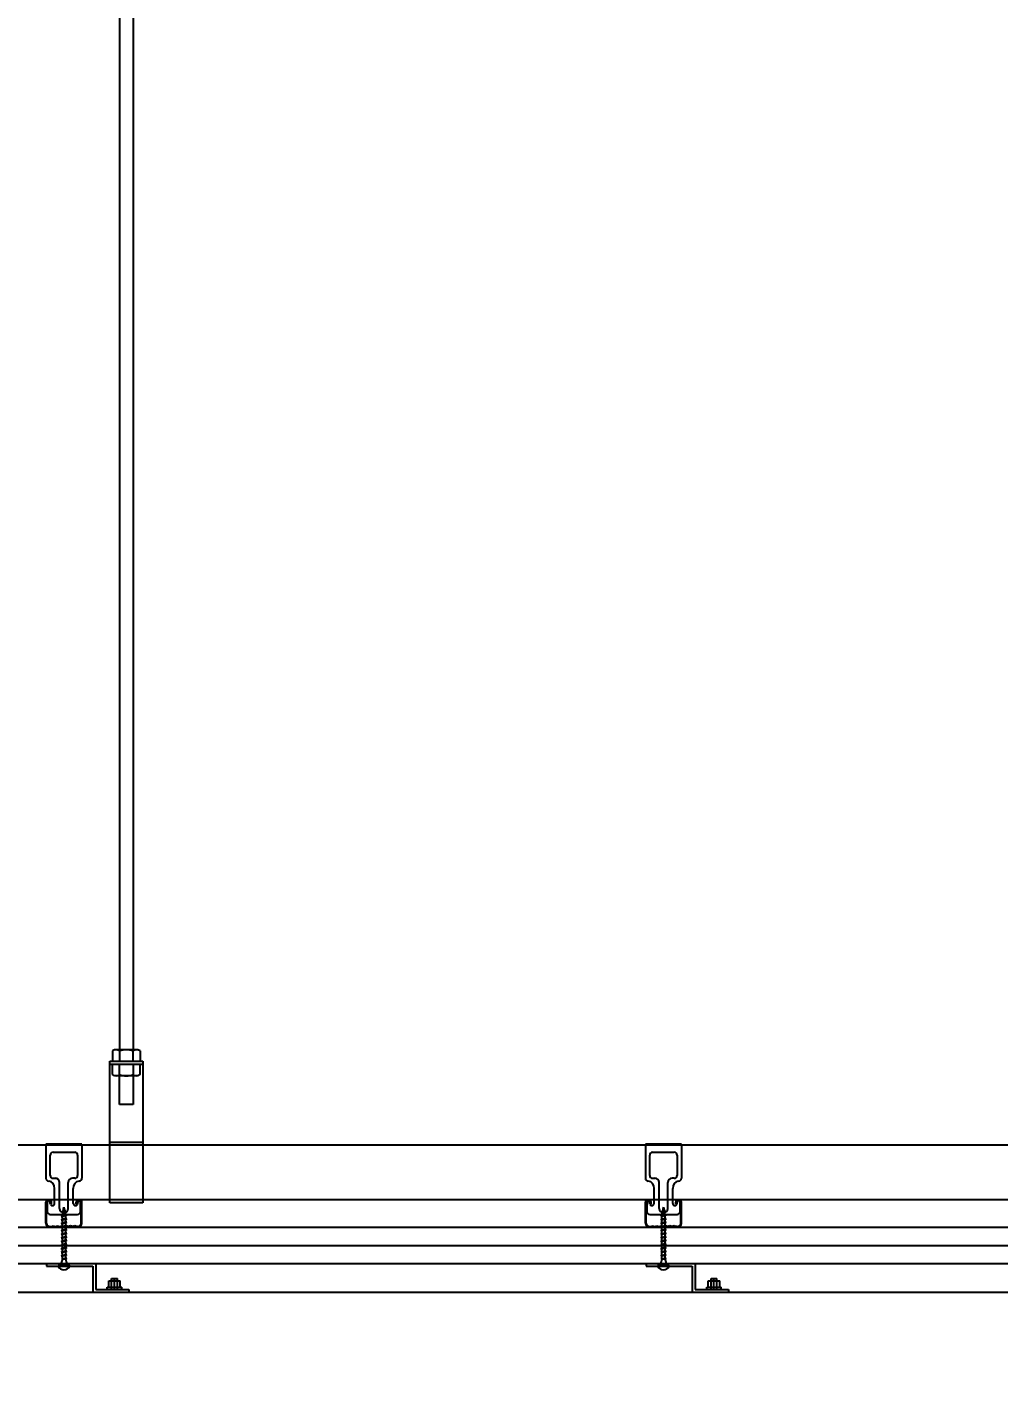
# Model space of a CAD drawing. Header units: millimetres. Extents: x -67913 to 128525, y -54442 to 63422.
# Drawn here: x -39532 to -38860, y -45578 to -44634 of the extents above; entities that cross this region are included whole.
import ezdxf
from ezdxf import colors
from ezdxf.entities.mleader import LeaderData, LeaderLine
from ezdxf.math import Vec2, Vec3

# ---------------------------------------------------------------- set-up
doc = ezdxf.new("R2010")
doc.units = ezdxf.units.MM
doc.header["$LTSCALE"] = 500
for name, color, linetype in [('190Moji5', 8, 'Continuous'), ('220Kabe9', 7, 'Continuous'), ('350Kigu', 4, 'Continuous'), ('寸法', 4, 'Continuous'), ('詳細5', 6, 'Continuous')]:
    doc.layers.add(name, color=color, linetype=linetype)
doc.styles.add('Annotative', font='simplex.shx', dxfattribs={"width": 0.7, "bigfont": 'extfont2.shx'})

msp = doc.modelspace()

# ---------------------------------------------------------------- linework, layer by layer
at = {"layer": '220Kabe9', "color": 6}
for p, q in [((-40464.9714, -45465.1659), (-37702.4714, -45465.1659)), ((-40464.9714, -45477.6659), (-37689.9714, -45477.6659))]:
    msp.add_line(p, q, dxfattribs=at)
at = {"layer": '220Kabe9'}
msp.add_line((-40464.9714, -45490.1659), (-37689.9714, -45490.1659), dxfattribs=at)
at = {"layer": '350Kigu'}
msp.add_line((-40444.9714, -45510.1659), (-37689.9714, -45510.1659), dxfattribs=at)
at = {"layer": '寸法'}
for p, q in [((-39518.9717, -45490.1662), (-39484.9717, -45490.1662)), ((-39518.9717, -45490.1662), (-39518.9717, -45492.1662)), ((-39518.9717, -45490.1662), (-39518.9717, -45492.1662)), ((-39518.9717, -45492.1662), (-39486.9717, -45492.1662)), ((-39486.9717, -45492.1662), (-39486.9717, -45510.1662)), ((-39484.9717, -45490.1662), (-39484.9717, -45508.1662)), ((-39103.9717, -45490.1662), (-39069.9717, -45490.1662)), ((-39103.9717, -45490.1662), (-39103.9717, -45492.1662)), ((-39103.9717, -45490.1662), (-39103.9717, -45492.1662)), ((-39103.9717, -45492.1662), (-39071.9717, -45492.1662)), ((-39071.9717, -45492.1662), (-39071.9717, -45510.1662)), ((-39069.9717, -45490.1662), (-39069.9717, -45508.1662)), ((-39476.9717, -45506.6662), (-39466.9717, -45506.6662)), ((-39476.9717, -45508.1662), (-39476.9717, -45506.6662)), ((-39475.9717, -45502.1662), (-39467.9717, -45502.1662)), ((-39475.9717, -45506.6662), (-39475.9717, -45502.1662)), ((-39473.9717, -45508.1662), (-39473.9717, -45500.602)), ((-39473.9717, -45500.602), (-39469.9717, -45500.602)), ((-39471.9717, -45508.1662), (-39471.9717, -45500.602)), ((-39469.9717, -45508.1662), (-39469.9717, -45500.602)), ((-39467.9717, -45506.6662), (-39467.9717, -45502.1662)), ((-39466.9717, -45508.1662), (-39466.9717, -45506.6662)), ((-39061.9717, -45506.6662), (-39051.9717, -45506.6662)), ((-39061.9717, -45508.1662), (-39061.9717, -45506.6662)), ((-39060.9717, -45502.1662), (-39052.9717, -45502.1662)), ((-39060.9717, -45506.6662), (-39060.9717, -45502.1662)), ((-39058.9717, -45508.1662), (-39058.9717, -45500.602)), ((-39058.9717, -45500.602), (-39054.9717, -45500.602)), ((-39056.9717, -45508.1662), (-39056.9717, -45500.602)), ((-39054.9717, -45508.1662), (-39054.9717, -45500.602)), ((-39052.9717, -45506.6662), (-39052.9717, -45502.1662)), ((-39051.9717, -45508.1662), (-39051.9717, -45506.6662)), ((-39486.9717, -45510.1662), (-39461.9717, -45510.1662)), ((-39484.9717, -45508.1662), (-39461.9717, -45508.1662)), ((-39461.9717, -45508.1662), (-39461.9717, -45510.1662)), ((-39071.9717, -45510.1662), (-39046.9717, -45510.1662)), ((-39069.9717, -45508.1662), (-39046.9717, -45508.1662)), ((-39046.9717, -45508.1662), (-39046.9717, -45510.1662))]:
    msp.add_line(p, q, dxfattribs=at)
at = {"layer": '詳細5', "linetype": 'Continuous'}
for p, q in [((-39468.5696, -43860.1666), (-39468.5696, -45342.1659)), ((-39459.0696, -43860.1666), (-39459.0696, -45342.1659)), ((-39471.8863, -45342.1659), (-39473.2979, -45342.9809)), ((-39473.2979, -45342.9809), (-39473.2979, -45350.1659)), ((-39455.7095, -45342.1659), (-39471.8863, -45342.1659)), ((-39468.5479, -45342.9809), (-39468.5479, -45350.1659)), ((-39459.0479, -45350.1659), (-39459.0479, -45342.9809)), ((-39454.2979, -45342.9809), (-39455.7095, -45342.1659)), ((-39454.2979, -45342.9809), (-39454.2979, -45350.1659)), ((-39475.2979, -45448.1659), (-39475.2979, -45350.1659)), ((-39475.2979, -45350.1659), (-39452.2979, -45350.1659)), ((-39475.2979, -45352.1659), (-39452.2979, -45352.1659)), ((-39473.2979, -45359.3509), (-39473.2979, -45352.1659)), ((-39468.5479, -45359.3509), (-39468.5479, -45352.1659)), ((-39459.0479, -45352.1659), (-39459.0479, -45359.3509)), ((-39454.2979, -45359.3509), (-39454.2979, -45352.1659)), ((-39452.2979, -45350.1659), (-39452.2979, -45448.1659)), ((-39471.8863, -45360.1659), (-39473.2979, -45359.3509)), ((-39455.7095, -45360.1659), (-39471.8863, -45360.1659)), ((-39468.5479, -45380.1659), (-39468.5479, -45360.1659)), ((-39459.0479, -45360.1659), (-39459.0479, -45380.1659)), ((-39454.2979, -45359.3509), (-39455.7095, -45360.1659)), ((-39459.0479, -45380.1659), (-39468.5479, -45380.1659)), ((-37714.9714, -45408.1659), (-40464.9717, -45408.1659)), ((-39494.4717, -45407.5662), (-39519.4717, -45407.5662)), ((-39519.4717, -45407.5662), (-39519.4717, -45431.1662)), ((-39514.4717, -45413.1662), (-39499.4717, -45413.1662)), ((-39494.4717, -45407.5662), (-39494.4717, -45431.1662)), ((-39475.2979, -45406.2033), (-39452.2979, -45406.2033)), ((-39079.4717, -45407.5662), (-39104.4717, -45407.5662)), ((-39104.4717, -45407.5662), (-39104.4717, -45431.1662)), ((-39099.4717, -45413.1662), (-39084.4717, -45413.1662)), ((-39079.4717, -45407.5662), (-39079.4717, -45431.1662)), ((-39516.4717, -45429.1662), (-39516.4717, -45415.1662)), ((-39497.4717, -45415.1662), (-39497.4717, -45429.1662)), ((-39101.4717, -45429.1662), (-39101.4717, -45415.1662)), ((-39082.4717, -45415.1662), (-39082.4717, -45429.1662)), ((-39514.4717, -45431.1662), (-39512.6606, -45431.1662)), ((-39499.4717, -45431.1662), (-39500.9717, -45431.1662)), ((-39099.4717, -45431.1662), (-39097.6606, -45431.1662)), ((-39084.4717, -45431.1662), (-39085.9717, -45431.1662)), ((-39513.4717, -45448.6812), (-39513.4717, -45438.1662)), ((-39509.9717, -45452.0603), (-39509.9717, -45434.1662)), ((-39503.9717, -45452.0603), (-39503.9717, -45434.1662)), ((-39500.4717, -45448.5443), (-39500.4717, -45438.1662)), ((-39098.4717, -45448.6812), (-39098.4717, -45438.1662)), ((-39094.9717, -45452.0603), (-39094.9717, -45434.1662)), ((-39088.9717, -45452.0603), (-39088.9717, -45434.1662)), ((-39085.4717, -45448.5443), (-39085.4717, -45438.1662)), ((-37714.953, -45446.1659), (-40464.9717, -45446.1659)), ((-39519.4717, -45462.1662), (-39519.4717, -45447.6662)), ((-39518.9717, -45462.1662), (-39518.9717, -45447.6662)), ((-39518.4717, -45446.8002), (-39518.4717, -45454.2662)), ((-39517.9717, -45446.6662), (-39516.9717, -45446.6662)), ((-39516.3534, -45449.2576), (-39516.7431, -45447.3093)), ((-39515.9717, -45447.6662), (-39515.9717, -45449.1662)), ((-39515.9717, -45449.1662), (-39515.4717, -45449.1662)), ((-39515.4717, -45449.1662), (-39515.4717, -45447.6662)), ((-39498.4717, -45449.1662), (-39498.4717, -45447.6662)), ((-39497.9717, -45449.1662), (-39498.4717, -45449.1662)), ((-39497.9717, -45447.6662), (-39497.9717, -45449.1662)), ((-39497.59, -45449.2576), (-39497.2003, -45447.3093)), ((-39495.9717, -45446.6662), (-39496.9717, -45446.6662)), ((-39495.4717, -45454.2662), (-39495.4717, -45446.698)), ((-39494.9717, -45462.1662), (-39494.9717, -45447.6662)), ((-39494.4717, -45462.1662), (-39494.4717, -45447.6662)), ((-39452.2979, -45448.1659), (-39475.2979, -45448.1659)), ((-39104.4717, -45462.1662), (-39104.4717, -45447.6662)), ((-39103.9717, -45462.1662), (-39103.9717, -45447.6662)), ((-39103.4717, -45446.8002), (-39103.4717, -45454.2662)), ((-39102.9717, -45446.6662), (-39101.9717, -45446.6662)), ((-39101.3534, -45449.2576), (-39101.7431, -45447.3093)), ((-39100.9717, -45447.6662), (-39100.9717, -45449.1662)), ((-39100.9717, -45449.1662), (-39100.4717, -45449.1662)), ((-39100.4717, -45449.1662), (-39100.4717, -45447.6662)), ((-39083.4717, -45449.1662), (-39083.4717, -45447.6662)), ((-39082.9717, -45449.1662), (-39083.4717, -45449.1662)), ((-39082.9717, -45447.6662), (-39082.9717, -45449.1662)), ((-39082.59, -45449.2576), (-39082.2003, -45447.3093)), ((-39080.9717, -45446.6662), (-39081.9717, -45446.6662)), ((-39080.4717, -45454.2662), (-39080.4717, -45446.698)), ((-39079.9717, -45462.1662), (-39079.9717, -45447.6662)), ((-39079.4717, -45462.1662), (-39079.4717, -45447.6662)), ((-39516.4717, -45456.2662), (-39497.4717, -45456.2662)), ((-39101.4717, -45456.2662), (-39082.4717, -45456.2662)), ((-39516.4717, -45464.6662), (-39515.4717, -45464.6662)), ((-39516.4717, -45465.1662), (-39515.4717, -45465.1662)), ((-39515.4717, -45464.6662), (-39514.4717, -45464.1662)), ((-39515.4717, -45465.1662), (-39514.4717, -45464.6662)), ((-39514.4717, -45464.1662), (-39512.9717, -45464.6662)), ((-39514.4717, -45464.6662), (-39512.9717, -45465.1662)), ((-39512.9717, -45464.6662), (-39511.4717, -45464.1662)), ((-39512.9717, -45465.1662), (-39511.4717, -45464.6662)), ((-39511.4717, -45464.1662), (-39509.9717, -45464.6662)), ((-39511.4717, -45464.6662), (-39509.9717, -45465.1662)), ((-39509.9717, -45464.6662), (-39508.4717, -45464.1662)), ((-39509.9717, -45465.1662), (-39508.4717, -45464.6662)), ((-39508.4717, -45464.1662), (-39506.9717, -45464.6662)), ((-39508.4717, -45464.6662), (-39506.9717, -45465.1662)), ((-39505.4717, -45464.1662), (-39506.9717, -45464.6662)), ((-39505.4717, -45464.6662), (-39506.9717, -45465.1662)), ((-39503.9717, -45464.6662), (-39505.4717, -45464.1662)), ((-39503.9717, -45465.1662), (-39505.4717, -45464.6662)), ((-39502.4717, -45464.1662), (-39503.9717, -45464.6662)), ((-39502.4717, -45464.6662), (-39503.9717, -45465.1662)), ((-39500.9717, -45464.6662), (-39502.4717, -45464.1662)), ((-39500.9717, -45465.1662), (-39502.4717, -45464.6662)), ((-39499.4717, -45464.1662), (-39500.9717, -45464.6662)), ((-39499.4717, -45464.6662), (-39500.9717, -45465.1662)), ((-39498.4717, -45464.6662), (-39499.4717, -45464.1662)), ((-39498.4717, -45465.1662), (-39499.4717, -45464.6662)), ((-39497.4717, -45464.6662), (-39498.4717, -45464.6662)), ((-39497.4717, -45465.1662), (-39498.4717, -45465.1662)), ((-39101.4717, -45464.6662), (-39100.4717, -45464.6662)), ((-39101.4717, -45465.1662), (-39100.4717, -45465.1662)), ((-39100.4717, -45464.6662), (-39099.4717, -45464.1662)), ((-39100.4717, -45465.1662), (-39099.4717, -45464.6662)), ((-39099.4717, -45464.1662), (-39097.9717, -45464.6662)), ((-39099.4717, -45464.6662), (-39097.9717, -45465.1662)), ((-39097.9717, -45464.6662), (-39096.4717, -45464.1662)), ((-39097.9717, -45465.1662), (-39096.4717, -45464.6662)), ((-39096.4717, -45464.1662), (-39094.9717, -45464.6662)), ((-39096.4717, -45464.6662), (-39094.9717, -45465.1662)), ((-39094.9717, -45464.6662), (-39093.4717, -45464.1662)), ((-39094.9717, -45465.1662), (-39093.4717, -45464.6662)), ((-39093.4717, -45464.1662), (-39091.9717, -45464.6662)), ((-39093.4717, -45464.6662), (-39091.9717, -45465.1662)), ((-39090.4717, -45464.1662), (-39091.9717, -45464.6662)), ((-39090.4717, -45464.6662), (-39091.9717, -45465.1662)), ((-39088.9717, -45464.6662), (-39090.4717, -45464.1662)), ((-39088.9717, -45465.1662), (-39090.4717, -45464.6662)), ((-39087.4717, -45464.1662), (-39088.9717, -45464.6662)), ((-39087.4717, -45464.6662), (-39088.9717, -45465.1662)), ((-39085.9717, -45464.6662), (-39087.4717, -45464.1662)), ((-39085.9717, -45465.1662), (-39087.4717, -45464.6662)), ((-39084.4717, -45464.1662), (-39085.9717, -45464.6662)), ((-39084.4717, -45464.6662), (-39085.9717, -45465.1662)), ((-39083.4717, -45464.6662), (-39084.4717, -45464.1662)), ((-39083.4717, -45465.1662), (-39084.4717, -45464.6662)), ((-39082.4717, -45464.6662), (-39083.4717, -45464.6662)), ((-39082.4717, -45465.1662), (-39083.4717, -45465.1662))]:
    msp.add_line(p, q, dxfattribs=at)
at = {"layer": '詳細5'}
for p, q in [((-39505.0717, -45456.6662), (-39508.8717, -45457.6662)), ((-39508.8717, -45457.6662), (-39507.9717, -45457.1662)), ((-39508.8717, -45457.6662), (-39507.9717, -45457.6879)), ((-39505.0717, -45459.1662), (-39508.8717, -45460.1662)), ((-39508.8717, -45460.1662), (-39507.9717, -45459.6709)), ((-39507.9717, -45460.1879), (-39508.8717, -45460.1662)), ((-39505.6186, -45453.8102), (-39508.4489, -45454.555)), ((-39508.4489, -45454.555), (-39507.4496, -45454.0335)), ((-39507.5397, -45454.5742), (-39508.4489, -45454.555)), ((-39506.9717, -45451.1662), (-39507.9717, -45457.1662)), ((-39507.9717, -45457.1662), (-39507.5397, -45454.5742)), ((-39506.055, -45456.6665), (-39507.9717, -45457.1709)), ((-39505.9893, -45457.1662), (-39507.9717, -45457.6879)), ((-39507.9717, -45459.6709), (-39507.9717, -45457.6879)), ((-39506.4456, -45459.2693), (-39507.9717, -45459.6709)), ((-39505.9717, -45459.6616), (-39507.9717, -45460.1879)), ((-39507.9717, -45462.1709), (-39507.9717, -45460.1879)), ((-39506.4514, -45454.2878), (-39507.5397, -45454.5742)), ((-39507.4496, -45454.0335), (-39506.9717, -45451.1662)), ((-39506.534, -45453.7925), (-39507.4496, -45454.0335)), ((-39506.9717, -45451.1662), (-39506.534, -45453.7925)), ((-39505.6186, -45453.8102), (-39506.534, -45453.7925)), ((-39506.4514, -45454.2878), (-39505.6186, -45453.8102)), ((-39506.4514, -45454.2878), (-39506.055, -45456.6665)), ((-39505.1396, -45456.6841), (-39506.055, -45456.6665)), ((-39505.1396, -45456.6841), (-39505.9893, -45457.1662)), ((-39505.9717, -45457.1662), (-39505.9717, -45459.1446)), ((-39505.0717, -45459.1662), (-39505.9717, -45459.1446)), ((-39505.9717, -45459.6616), (-39505.0717, -45459.1662)), ((-39505.9717, -45459.6616), (-39505.9717, -45461.6446)), ((-39090.0717, -45456.6662), (-39093.8717, -45457.6662)), ((-39093.8717, -45457.6662), (-39092.9717, -45457.1662)), ((-39093.8717, -45457.6662), (-39092.9717, -45457.6879)), ((-39090.0717, -45459.1662), (-39093.8717, -45460.1662)), ((-39093.8717, -45460.1662), (-39092.9717, -45459.6709)), ((-39092.9717, -45460.1879), (-39093.8717, -45460.1662)), ((-39090.6186, -45453.8102), (-39093.4489, -45454.555)), ((-39093.4489, -45454.555), (-39092.4496, -45454.0335)), ((-39092.5397, -45454.5742), (-39093.4489, -45454.555)), ((-39091.9717, -45451.1662), (-39092.9717, -45457.1662)), ((-39092.9717, -45457.1662), (-39092.5397, -45454.5742)), ((-39091.055, -45456.6665), (-39092.9717, -45457.1709)), ((-39090.9893, -45457.1662), (-39092.9717, -45457.6879)), ((-39092.9717, -45459.6709), (-39092.9717, -45457.6879)), ((-39091.4456, -45459.2693), (-39092.9717, -45459.6709)), ((-39090.9717, -45459.6616), (-39092.9717, -45460.1879)), ((-39092.9717, -45462.1709), (-39092.9717, -45460.1879)), ((-39091.4514, -45454.2878), (-39092.5397, -45454.5742)), ((-39092.4496, -45454.0335), (-39091.9717, -45451.1662)), ((-39091.534, -45453.7925), (-39092.4496, -45454.0335)), ((-39091.9717, -45451.1662), (-39091.534, -45453.7925)), ((-39090.6186, -45453.8102), (-39091.534, -45453.7925)), ((-39091.4514, -45454.2878), (-39090.6186, -45453.8102)), ((-39091.4514, -45454.2878), (-39091.055, -45456.6665)), ((-39090.1396, -45456.6841), (-39091.055, -45456.6665)), ((-39090.1396, -45456.6841), (-39090.9893, -45457.1662)), ((-39090.9717, -45457.1662), (-39090.9717, -45459.1446)), ((-39090.0717, -45459.1662), (-39090.9717, -45459.1446)), ((-39090.9717, -45459.6616), (-39090.0717, -45459.1662)), ((-39090.9717, -45459.6616), (-39090.9717, -45461.6446)), ((-39505.0717, -45461.6662), (-39508.8717, -45462.6662)), ((-39508.8717, -45462.6662), (-39507.9717, -45462.1709)), ((-39507.9717, -45462.6879), (-39508.8717, -45462.6662)), ((-39505.0717, -45464.1662), (-39508.8717, -45465.1662)), ((-39508.8717, -45465.1662), (-39507.9717, -45464.6709)), ((-39507.9717, -45465.1879), (-39508.8717, -45465.1662)), ((-39505.0717, -45466.6662), (-39508.8717, -45467.6662)), ((-39508.8717, -45467.6662), (-39507.9717, -45467.1709)), ((-39507.9717, -45467.6879), (-39508.8717, -45467.6662)), ((-39505.0717, -45469.1662), (-39508.8717, -45470.1662)), ((-39508.8717, -45470.1662), (-39507.9717, -45469.6709)), ((-39505.9717, -45461.6446), (-39507.9717, -45462.1709)), ((-39505.9717, -45462.1616), (-39507.9717, -45462.6879)), ((-39507.9717, -45464.6709), (-39507.9717, -45462.6879)), ((-39505.9717, -45464.1446), (-39507.9717, -45464.6709)), ((-39505.9717, -45464.6616), (-39507.9717, -45465.1879)), ((-39507.9717, -45467.1709), (-39507.9717, -45465.1879)), ((-39505.9717, -45466.6446), (-39507.9717, -45467.1709)), ((-39505.9717, -45467.1616), (-39507.9717, -45467.6879)), ((-39507.9717, -45469.6709), (-39507.9717, -45467.6879)), ((-39505.9717, -45469.1446), (-39507.9717, -45469.6709)), ((-39505.9717, -45469.6616), (-39507.9717, -45470.1879)), ((-39505.0717, -45461.6662), (-39505.9717, -45461.6446)), ((-39505.9717, -45462.1616), (-39505.0717, -45461.6662)), ((-39505.9717, -45462.1616), (-39505.9717, -45464.1446)), ((-39505.0717, -45464.1662), (-39505.9717, -45464.1446)), ((-39505.9717, -45464.6616), (-39505.0717, -45464.1662)), ((-39505.9717, -45464.6616), (-39505.9717, -45466.6446)), ((-39505.9717, -45464.6616), (-39505.9717, -45466.6446)), ((-39505.0717, -45466.6662), (-39505.9717, -45466.6446)), ((-39505.9717, -45467.1616), (-39505.0717, -45466.6662)), ((-39505.9717, -45467.1616), (-39505.9717, -45469.1446)), ((-39505.0717, -45469.1662), (-39505.9717, -45469.1446)), ((-39505.9717, -45469.6616), (-39505.0717, -45469.1662)), ((-39505.9717, -45469.6616), (-39505.9717, -45471.6446)), ((-39090.0717, -45461.6662), (-39093.8717, -45462.6662)), ((-39093.8717, -45462.6662), (-39092.9717, -45462.1709)), ((-39092.9717, -45462.6879), (-39093.8717, -45462.6662)), ((-39090.0717, -45464.1662), (-39093.8717, -45465.1662)), ((-39093.8717, -45465.1662), (-39092.9717, -45464.6709)), ((-39092.9717, -45465.1879), (-39093.8717, -45465.1662)), ((-39090.0717, -45466.6662), (-39093.8717, -45467.6662)), ((-39093.8717, -45467.6662), (-39092.9717, -45467.1709)), ((-39092.9717, -45467.6879), (-39093.8717, -45467.6662)), ((-39090.0717, -45469.1662), (-39093.8717, -45470.1662)), ((-39093.8717, -45470.1662), (-39092.9717, -45469.6709)), ((-39090.9717, -45461.6446), (-39092.9717, -45462.1709)), ((-39090.9717, -45462.1616), (-39092.9717, -45462.6879)), ((-39092.9717, -45464.6709), (-39092.9717, -45462.6879)), ((-39090.9717, -45464.1446), (-39092.9717, -45464.6709)), ((-39090.9717, -45464.6616), (-39092.9717, -45465.1879)), ((-39092.9717, -45467.1709), (-39092.9717, -45465.1879)), ((-39090.9717, -45466.6446), (-39092.9717, -45467.1709)), ((-39090.9717, -45467.1616), (-39092.9717, -45467.6879)), ((-39092.9717, -45469.6709), (-39092.9717, -45467.6879)), ((-39090.9717, -45469.1446), (-39092.9717, -45469.6709)), ((-39090.9717, -45469.6616), (-39092.9717, -45470.1879)), ((-39090.0717, -45461.6662), (-39090.9717, -45461.6446)), ((-39090.9717, -45462.1616), (-39090.0717, -45461.6662)), ((-39090.9717, -45462.1616), (-39090.9717, -45464.1446)), ((-39090.0717, -45464.1662), (-39090.9717, -45464.1446)), ((-39090.9717, -45464.6616), (-39090.0717, -45464.1662)), ((-39090.9717, -45464.6616), (-39090.9717, -45466.6446)), ((-39090.9717, -45464.6616), (-39090.9717, -45466.6446)), ((-39090.0717, -45466.6662), (-39090.9717, -45466.6446)), ((-39090.9717, -45467.1616), (-39090.0717, -45466.6662)), ((-39090.9717, -45467.1616), (-39090.9717, -45469.1446)), ((-39090.0717, -45469.1662), (-39090.9717, -45469.1446)), ((-39090.9717, -45469.6616), (-39090.0717, -45469.1662)), ((-39090.9717, -45469.6616), (-39090.9717, -45471.6446)), ((-39507.9717, -45470.1879), (-39508.8717, -45470.1662)), ((-39505.0717, -45471.6662), (-39508.8717, -45472.6662)), ((-39508.8717, -45472.6662), (-39507.9717, -45472.1709)), ((-39507.9717, -45472.6879), (-39508.8717, -45472.6662)), ((-39505.0717, -45474.1662), (-39508.8717, -45475.1662)), ((-39508.8717, -45475.1662), (-39507.9717, -45474.6709)), ((-39507.9717, -45475.1879), (-39508.8717, -45475.1662)), ((-39505.0717, -45476.6662), (-39508.8717, -45477.6662)), ((-39507.9717, -45477.1709), (-39508.8717, -45477.6662)), ((-39508.8717, -45477.6662), (-39507.9717, -45477.6879)), ((-39505.0717, -45479.1662), (-39508.8717, -45480.1662)), ((-39507.9717, -45472.1709), (-39507.9717, -45470.1879)), ((-39505.9717, -45471.6446), (-39507.9717, -45472.1709)), ((-39505.9717, -45472.1616), (-39507.9717, -45472.6879)), ((-39507.9717, -45474.6709), (-39507.9717, -45472.6879)), ((-39505.9717, -45474.1446), (-39507.9717, -45474.6709)), ((-39505.9717, -45474.6616), (-39507.9717, -45475.1879)), ((-39507.9717, -45477.1709), (-39507.9717, -45475.1879)), ((-39505.9717, -45476.6446), (-39507.9717, -45477.1709)), ((-39505.9717, -45477.1616), (-39507.9717, -45477.6879)), ((-39507.9717, -45479.6709), (-39507.9717, -45477.6879)), ((-39505.9717, -45479.1446), (-39507.9717, -45479.6709)), ((-39505.0717, -45471.6662), (-39505.9717, -45471.6446)), ((-39505.9717, -45472.1616), (-39505.0717, -45471.6662)), ((-39505.9717, -45472.1616), (-39505.9717, -45474.1446)), ((-39505.0717, -45474.1662), (-39505.9717, -45474.1446)), ((-39505.0717, -45474.1662), (-39505.9717, -45474.6616)), ((-39505.9717, -45474.6616), (-39505.9717, -45476.6446)), ((-39505.0717, -45476.6662), (-39505.9717, -45476.6446)), ((-39505.9717, -45477.1616), (-39505.0717, -45476.6662)), ((-39505.9717, -45477.1616), (-39505.9717, -45479.1446)), ((-39505.0717, -45479.1662), (-39505.9717, -45479.1446)), ((-39505.9717, -45479.6616), (-39505.0717, -45479.1662)), ((-39092.9717, -45470.1879), (-39093.8717, -45470.1662)), ((-39090.0717, -45471.6662), (-39093.8717, -45472.6662)), ((-39093.8717, -45472.6662), (-39092.9717, -45472.1709)), ((-39092.9717, -45472.6879), (-39093.8717, -45472.6662)), ((-39090.0717, -45474.1662), (-39093.8717, -45475.1662)), ((-39093.8717, -45475.1662), (-39092.9717, -45474.6709)), ((-39092.9717, -45475.1879), (-39093.8717, -45475.1662)), ((-39090.0717, -45476.6662), (-39093.8717, -45477.6662)), ((-39092.9717, -45477.1709), (-39093.8717, -45477.6662)), ((-39093.8717, -45477.6662), (-39092.9717, -45477.6879)), ((-39090.0717, -45479.1662), (-39093.8717, -45480.1662)), ((-39092.9717, -45472.1709), (-39092.9717, -45470.1879)), ((-39090.9717, -45471.6446), (-39092.9717, -45472.1709)), ((-39090.9717, -45472.1616), (-39092.9717, -45472.6879)), ((-39092.9717, -45474.6709), (-39092.9717, -45472.6879)), ((-39090.9717, -45474.1446), (-39092.9717, -45474.6709)), ((-39090.9717, -45474.6616), (-39092.9717, -45475.1879)), ((-39092.9717, -45477.1709), (-39092.9717, -45475.1879)), ((-39090.9717, -45476.6446), (-39092.9717, -45477.1709)), ((-39090.9717, -45477.1616), (-39092.9717, -45477.6879)), ((-39092.9717, -45479.6709), (-39092.9717, -45477.6879)), ((-39090.9717, -45479.1446), (-39092.9717, -45479.6709)), ((-39090.0717, -45471.6662), (-39090.9717, -45471.6446)), ((-39090.9717, -45472.1616), (-39090.0717, -45471.6662)), ((-39090.9717, -45472.1616), (-39090.9717, -45474.1446)), ((-39090.0717, -45474.1662), (-39090.9717, -45474.1446)), ((-39090.0717, -45474.1662), (-39090.9717, -45474.6616)), ((-39090.9717, -45474.6616), (-39090.9717, -45476.6446)), ((-39090.0717, -45476.6662), (-39090.9717, -45476.6446)), ((-39090.9717, -45477.1616), (-39090.0717, -45476.6662)), ((-39090.9717, -45477.1616), (-39090.9717, -45479.1446)), ((-39090.0717, -45479.1662), (-39090.9717, -45479.1446)), ((-39090.9717, -45479.6616), (-39090.0717, -45479.1662)), ((-39508.8717, -45480.1662), (-39507.9717, -45479.6709)), ((-39507.9717, -45480.1879), (-39508.8717, -45480.1662)), ((-39505.0717, -45481.6662), (-39508.8717, -45482.6662)), ((-39507.9717, -45482.1709), (-39508.8717, -45482.6662)), ((-39508.8717, -45482.6662), (-39507.9717, -45482.6879)), ((-39505.0717, -45484.1662), (-39508.8717, -45485.1662)), ((-39508.8717, -45485.1662), (-39507.9717, -45484.6709)), ((-39507.9717, -45485.1879), (-39508.8717, -45485.1662)), ((-39508.436, -45488.6822), (-39508.5796, -45489.0795)), ((-39508.3164, -45488.2699), (-39508.436, -45488.6822)), ((-39508.2142, -45487.8467), (-39508.3164, -45488.2699)), ((-39508.1226, -45487.4169), (-39508.2142, -45487.8467)), ((-39508.0717, -45487.1662), (-39508.1226, -45487.4169)), ((-39505.8717, -45487.1662), (-39508.0717, -45487.1662)), ((-39505.9717, -45479.6616), (-39507.9717, -45480.1879)), ((-39507.9717, -45482.1709), (-39507.9717, -45480.1879)), ((-39505.9717, -45481.6446), (-39507.9717, -45482.1709)), ((-39505.9717, -45482.1616), (-39507.9717, -45482.6879)), ((-39507.9717, -45484.6709), (-39507.9717, -45482.6879)), ((-39505.9717, -45484.1446), (-39507.9717, -45484.6709)), ((-39505.9717, -45484.6616), (-39507.9717, -45485.1879)), ((-39507.9717, -45487.1662), (-39507.9717, -45485.1879)), ((-39505.9717, -45486.6446), (-39507.9705, -45487.1706)), ((-39505.9717, -45486.6446), (-39507.0353, -45486.9245)), ((-39505.0717, -45486.6662), (-39506.9717, -45487.1662)), ((-39505.0717, -45486.6662), (-39506.9717, -45487.1662)), ((-39505.9717, -45479.6616), (-39505.9717, -45481.6446)), ((-39505.0717, -45481.6662), (-39505.9717, -45481.6446)), ((-39505.9717, -45482.1616), (-39505.0717, -45481.6662)), ((-39505.9717, -45482.1616), (-39505.9717, -45484.1446)), ((-39505.0717, -45484.1662), (-39505.9717, -45484.1446)), ((-39505.0717, -45484.1662), (-39505.9717, -45484.6616)), ((-39505.9717, -45484.6616), (-39505.9717, -45486.6446)), ((-39505.0717, -45486.6662), (-39505.9717, -45486.6446)), ((-39505.0717, -45486.6662), (-39505.9717, -45486.6446)), ((-39505.0717, -45486.6662), (-39505.9717, -45487.1616)), ((-39505.0717, -45486.6662), (-39505.9717, -45487.1616)), ((-39505.8717, -45487.1662), (-39505.8208, -45487.4169)), ((-39505.8208, -45487.4169), (-39505.7291, -45487.8467)), ((-39505.7291, -45487.8467), (-39505.6269, -45488.2699)), ((-39505.6269, -45488.2699), (-39505.5074, -45488.6822)), ((-39505.5074, -45488.6822), (-39505.3638, -45489.0795)), ((-39093.8717, -45480.1662), (-39092.9717, -45479.6709)), ((-39092.9717, -45480.1879), (-39093.8717, -45480.1662)), ((-39090.0717, -45481.6662), (-39093.8717, -45482.6662)), ((-39092.9717, -45482.1709), (-39093.8717, -45482.6662)), ((-39093.8717, -45482.6662), (-39092.9717, -45482.6879)), ((-39090.0717, -45484.1662), (-39093.8717, -45485.1662)), ((-39093.8717, -45485.1662), (-39092.9717, -45484.6709)), ((-39092.9717, -45485.1879), (-39093.8717, -45485.1662)), ((-39093.436, -45488.6822), (-39093.5796, -45489.0795)), ((-39093.3164, -45488.2699), (-39093.436, -45488.6822)), ((-39093.2142, -45487.8467), (-39093.3164, -45488.2699)), ((-39093.1226, -45487.4169), (-39093.2142, -45487.8467)), ((-39093.0717, -45487.1662), (-39093.1226, -45487.4169)), ((-39090.8717, -45487.1662), (-39093.0717, -45487.1662)), ((-39090.9717, -45479.6616), (-39092.9717, -45480.1879)), ((-39092.9717, -45482.1709), (-39092.9717, -45480.1879)), ((-39090.9717, -45481.6446), (-39092.9717, -45482.1709)), ((-39090.9717, -45482.1616), (-39092.9717, -45482.6879)), ((-39092.9717, -45484.6709), (-39092.9717, -45482.6879)), ((-39090.9717, -45484.1446), (-39092.9717, -45484.6709)), ((-39090.9717, -45484.6616), (-39092.9717, -45485.1879)), ((-39092.9717, -45487.1662), (-39092.9717, -45485.1879)), ((-39090.9717, -45486.6446), (-39092.9705, -45487.1706)), ((-39090.9717, -45486.6446), (-39092.0353, -45486.9245)), ((-39090.0717, -45486.6662), (-39091.9717, -45487.1662)), ((-39090.0717, -45486.6662), (-39091.9717, -45487.1662)), ((-39090.9717, -45479.6616), (-39090.9717, -45481.6446)), ((-39090.0717, -45481.6662), (-39090.9717, -45481.6446)), ((-39090.9717, -45482.1616), (-39090.0717, -45481.6662)), ((-39090.9717, -45482.1616), (-39090.9717, -45484.1446)), ((-39090.0717, -45484.1662), (-39090.9717, -45484.1446)), ((-39090.0717, -45484.1662), (-39090.9717, -45484.6616)), ((-39090.9717, -45484.6616), (-39090.9717, -45486.6446)), ((-39090.0717, -45486.6662), (-39090.9717, -45486.6446)), ((-39090.0717, -45486.6662), (-39090.9717, -45486.6446)), ((-39090.0717, -45486.6662), (-39090.9717, -45487.1616)), ((-39090.0717, -45486.6662), (-39090.9717, -45487.1616)), ((-39090.8717, -45487.1662), (-39090.8208, -45487.4169)), ((-39090.8208, -45487.4169), (-39090.7291, -45487.8467)), ((-39090.7291, -45487.8467), (-39090.6269, -45488.2699)), ((-39090.6269, -45488.2699), (-39090.5074, -45488.6822)), ((-39090.5074, -45488.6822), (-39090.3638, -45489.0795)), ((-39510.7442, -45491.4966), (-39510.9717, -45491.6662)), ((-39502.9717, -45491.6662), (-39510.9717, -45491.6662)), ((-39502.9717, -45491.6662), (-39510.9717, -45491.6662)), ((-39502.9717, -45491.6662), (-39510.9717, -45491.6662)), ((-39502.9717, -45491.6662), (-39510.9717, -45491.6662)), ((-39510.9717, -45492.1662), (-39510.9717, -45491.6662)), ((-39510.9717, -45492.1662), (-39510.9717, -45491.6662)), ((-39510.9717, -45492.1662), (-39510.9717, -45491.6662)), ((-39510.9717, -45492.1662), (-39510.9717, -45491.6662)), ((-39502.9717, -45492.1662), (-39510.9717, -45492.1662)), ((-39502.9717, -45492.1662), (-39510.9717, -45492.1662)), ((-39502.9717, -45492.1662), (-39510.9717, -45492.1662)), ((-39502.9717, -45492.1662), (-39510.9717, -45492.1662)), ((-39510.3566, -45491.2012), (-39510.7442, -45491.4966)), ((-39509.9819, -45490.8976), (-39510.3566, -45491.2012)), ((-39509.6284, -45490.5809), (-39509.9819, -45490.8976)), ((-39509.3042, -45490.2457), (-39509.6284, -45490.5809)), ((-39509.0175, -45489.8871), (-39509.3042, -45490.2457)), ((-39508.8717, -45489.6662), (-39509.0175, -45489.8871)), ((-39508.7539, -45489.4575), (-39508.8717, -45489.6662)), ((-39508.5796, -45489.0795), (-39508.7539, -45489.4575)), ((-39505.3638, -45489.0795), (-39505.1895, -45489.4575)), ((-39505.1895, -45489.4575), (-39505.0717, -45489.6662)), ((-39505.0717, -45489.6662), (-39504.9258, -45489.8871)), ((-39504.9258, -45489.8871), (-39504.6392, -45490.2457)), ((-39504.6392, -45490.2457), (-39504.315, -45490.5809)), ((-39504.315, -45490.5809), (-39503.9615, -45490.8976)), ((-39503.9615, -45490.8976), (-39503.5868, -45491.2012)), ((-39503.5868, -45491.2012), (-39503.1992, -45491.4966)), ((-39503.1992, -45491.4966), (-39502.9717, -45491.6662)), ((-39502.9717, -45492.1662), (-39502.9717, -45491.6662)), ((-39502.9717, -45492.1662), (-39502.9717, -45491.6662)), ((-39502.9717, -45492.1662), (-39502.9717, -45491.6662)), ((-39502.9717, -45492.1662), (-39502.9717, -45491.6662)), ((-39095.7442, -45491.4966), (-39095.9717, -45491.6662)), ((-39087.9717, -45491.6662), (-39095.9717, -45491.6662)), ((-39087.9717, -45491.6662), (-39095.9717, -45491.6662)), ((-39087.9717, -45491.6662), (-39095.9717, -45491.6662)), ((-39087.9717, -45491.6662), (-39095.9717, -45491.6662)), ((-39095.9717, -45492.1662), (-39095.9717, -45491.6662)), ((-39095.9717, -45492.1662), (-39095.9717, -45491.6662)), ((-39095.9717, -45492.1662), (-39095.9717, -45491.6662)), ((-39095.9717, -45492.1662), (-39095.9717, -45491.6662)), ((-39087.9717, -45492.1662), (-39095.9717, -45492.1662)), ((-39087.9717, -45492.1662), (-39095.9717, -45492.1662)), ((-39087.9717, -45492.1662), (-39095.9717, -45492.1662)), ((-39087.9717, -45492.1662), (-39095.9717, -45492.1662)), ((-39095.3566, -45491.2012), (-39095.7442, -45491.4966)), ((-39094.9819, -45490.8976), (-39095.3566, -45491.2012)), ((-39094.6284, -45490.5809), (-39094.9819, -45490.8976)), ((-39094.3042, -45490.2457), (-39094.6284, -45490.5809)), ((-39094.0175, -45489.8871), (-39094.3042, -45490.2457)), ((-39093.8717, -45489.6662), (-39094.0175, -45489.8871)), ((-39093.7539, -45489.4575), (-39093.8717, -45489.6662)), ((-39093.5796, -45489.0795), (-39093.7539, -45489.4575)), ((-39090.3638, -45489.0795), (-39090.1895, -45489.4575)), ((-39090.1895, -45489.4575), (-39090.0717, -45489.6662)), ((-39090.0717, -45489.6662), (-39089.9258, -45489.8871)), ((-39089.9258, -45489.8871), (-39089.6392, -45490.2457)), ((-39089.6392, -45490.2457), (-39089.315, -45490.5809)), ((-39089.315, -45490.5809), (-39088.9615, -45490.8976)), ((-39088.9615, -45490.8976), (-39088.5868, -45491.2012)), ((-39088.5868, -45491.2012), (-39088.1992, -45491.4966)), ((-39088.1992, -45491.4966), (-39087.9717, -45491.6662)), ((-39087.9717, -45492.1662), (-39087.9717, -45491.6662)), ((-39087.9717, -45492.1662), (-39087.9717, -45491.6662)), ((-39087.9717, -45492.1662), (-39087.9717, -45491.6662)), ((-39087.9717, -45492.1662), (-39087.9717, -45491.6662))]:
    msp.add_line(p, q, dxfattribs=at)
at = {"layer": '詳細5', "linetype": 'Continuous'}
for centre, radius, start, end in [((-39470.8393, -45345.7946), 3.6287, 50.842055, 90), ((-39463.7979, -45356.4159), 14.25, 70.528779, 109.471221), ((-39456.7565, -45345.7946), 3.6287, 90, 129.157945), ((-39470.8393, -45356.5372), 3.6287, 270, 309.157945), ((-39463.7979, -45345.9159), 14.25, 250.528779, 289.471221), ((-39456.7565, -45356.5372), 3.6287, 230.842055, 270), ((-39514.4717, -45415.1662), 2, 90, 180), ((-39499.4717, -45415.1662), 2, 0, 90), ((-39099.4717, -45415.1662), 2, 90, 180), ((-39084.4717, -45415.1662), 2, 0, 90), ((-39517.4717, -45431.1662), 2, 180, 270), ((-39514.4717, -45429.1662), 2, 180, 270), ((-39512.9717, -45434.1662), 3, 0, 90), ((-39500.9717, -45434.1662), 3, 90, 180), ((-39499.4717, -45429.1662), 2, 270, 0), ((-39496.4717, -45431.1662), 2, 270, 0), ((-39102.4717, -45431.1662), 2, 180, 270), ((-39099.4717, -45429.1662), 2, 180, 270), ((-39097.9717, -45434.1662), 3, 0, 90), ((-39085.9717, -45434.1662), 3, 90, 180), ((-39084.4717, -45429.1662), 2, 270, 0), ((-39081.4717, -45431.1662), 2, 270, 0), ((-39518.0561, -45437.7338), 4.6048, 354.610939, 82.708678), ((-39495.8873, -45437.7338), 4.6048, 97.291322, 185.389061), ((-39103.0561, -45437.7338), 4.6048, 354.610939, 82.708678), ((-39080.8873, -45437.7338), 4.6048, 97.291322, 185.389061), ((-39517.9717, -45447.6662), 1.5, 90, 180), ((-39517.9717, -45447.6662), 1, 90, 180), ((-39517.5275, -45447.4662), 0.8, 11.309932, 90), ((-39516.9717, -45447.6662), 1.5, 0, 90), ((-39516.9717, -45447.6662), 1, 0, 90), ((-39514.9717, -45448.6737), 1.5, 202.796073, 0.286477), ((-39498.9717, -45448.6737), 1.5, 179.713523, 337.203927), ((-39496.9717, -45447.6662), 1.5, 90, 180), ((-39496.9717, -45447.6662), 1, 90, 180), ((-39496.4158, -45447.4662), 0.8, 90, 168.690068), ((-39495.9717, -45447.6662), 1.5, 0, 90), ((-39495.9717, -45447.6662), 1, 0, 90), ((-39102.9717, -45447.6662), 1.5, 90, 180), ((-39102.9717, -45447.6662), 1, 90, 180), ((-39102.5275, -45447.4662), 0.8, 11.309932, 90), ((-39101.9717, -45447.6662), 1.5, 0, 90), ((-39101.9717, -45447.6662), 1, 0, 90), ((-39099.9717, -45448.6737), 1.5, 202.796073, 0.286477), ((-39083.9717, -45448.6737), 1.5, 179.713523, 337.203927), ((-39081.9717, -45447.6662), 1.5, 90, 180), ((-39081.9717, -45447.6662), 1, 90, 180), ((-39081.4158, -45447.4662), 0.8, 90, 168.690068), ((-39080.9717, -45447.6662), 1.5, 0, 90), ((-39080.9717, -45447.6662), 1, 0, 90), ((-39516.4717, -45454.2662), 2, 180, 270), ((-39506.9717, -45452.0603), 3, 180, 0), ((-39497.4717, -45454.2662), 2, 270, 0), ((-39101.4717, -45454.2662), 2, 180, 270), ((-39091.9717, -45452.0603), 3, 180, 0), ((-39082.4717, -45454.2662), 2, 270, 0), ((-39516.4717, -45462.1662), 3, 180, 270), ((-39516.4717, -45462.1662), 2.5, 180, 270), ((-39497.4717, -45462.1662), 2.5, 270, 0), ((-39497.4717, -45462.1662), 3, 270, 0), ((-39101.4717, -45462.1662), 3, 180, 270), ((-39101.4717, -45462.1662), 2.5, 180, 270), ((-39082.4717, -45462.1662), 2.5, 270, 0), ((-39082.4717, -45462.1662), 3, 270, 0)]:
    msp.add_arc(centre, radius, start, end, dxfattribs=at)
at = {"layer": '詳細5'}
for centre in [(-39506.9717, -45489.9271), (-39091.9717, -45489.9271)]:
    msp.add_arc(centre, 4.5841, 209.2395245, 330.7604755, dxfattribs=at)

# ---------------------------------------------------------------- leaders
at = {"layer": '190Moji5'}
ml = msp.add_multileader_mtext('Standard', dxfattribs=at)
ml.set_content('天井:GB-Rt12.5 EP', color=256, style='Annotative')
ml.set_leader_properties()
ml.build(insert=Vec2(0, 0))
ml.multileader.update_dxf_attribs({"dogleg_length": 2, "arrow_head_size": 60})
ctx = ml.context
ctx.base_point, ctx.char_height, ctx.arrow_head_size, ctx.landing_gap_size, ctx.plane_origin = Vec3(-39621.9773, -46195.2639), 75, 60, 30, Vec3(-42830.294, -46388.3353)
notes = []
notes.append((ctx, [(0, (1, 1, 0), (-39681.9773, -46195.2639), (1, 0), 60, [(0, [(-40087.2017, -45490.1659)], 0, [])])]))
ctx.mtext.insert, ctx.mtext.rotation, ctx.mtext.width, ctx.mtext.defined_height, ctx.mtext.flow_direction = Vec3(-39591.9773, -46157.7639), -1.57079633, 1248.051581, 33.5254, 5
ml = msp.add_multileader_mtext('Standard', dxfattribs=at)
ml.set_content('吸音ルーバーZ金物＠400取付位置に野縁設置のこと', color=256, style='Annotative')
ml.set_leader_properties()
ml.build(insert=Vec2(0, 0))
ml.multileader.update_dxf_attribs({"dogleg_length": 2, "arrow_head_size": 60})
ctx = ml.context
ctx.base_point, ctx.char_height, ctx.arrow_head_size, ctx.landing_gap_size, ctx.plane_origin = Vec3(-39483.3013, -46064.2799), 75, 60, 30, Vec3(-42671.0053, -46287.964)
notes.append((ctx, [(0, (1, 1, 0), (-39543.3013, -46064.2799), (1, 0), 60, [(0, [(-39855.3317, -45508.9659)], 0, [])])]))
ctx.mtext.insert, ctx.mtext.rotation, ctx.mtext.width, ctx.mtext.defined_height, ctx.mtext.flow_direction = Vec3(-39453.3013, -46026.7799), -1.57079633, 1851.680502, 33.5254, 5
for ctx, leaders in notes:
    for number, flags, end, landing, length, lines in leaders:
        leader = LeaderData()
        leader.index, (leader.has_last_leader_line, leader.has_dogleg_vector, leader.attachment_direction) = number, flags
        leader.last_leader_point, leader.dogleg_vector, leader.dogleg_length = Vec3(end), Vec3(landing), length
        for number, points, colour, breaks in lines:
            line = LeaderLine()
            line.index, line.vertices, line.color, line.breaks = number, Vec3.list(points), colors.encode_raw_color(colour), breaks
            leader.lines.append(line)
        ctx.leaders.append(leader)

doc.saveas('drawing.dxf')
